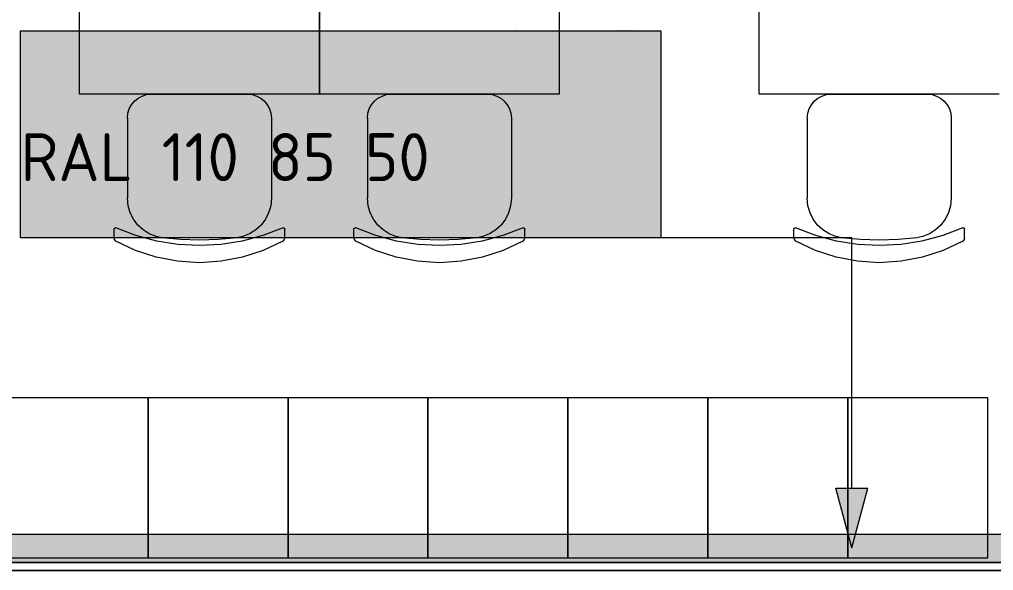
# Model space of a CAD drawing. Header units: millimetres. Extents: x 0 to 1189, y 0 to 841.
# Drawn here: x 262.02 to 286.38, y 494.24 to 508.02 of the extents above; entities that cross this region are included whole.
import ezdxf

# ---------------------------------------------------------------- set-up
doc = ezdxf.new("R2010")
doc.units = ezdxf.units.MM

msp = doc.modelspace()

# ---------------------------------------------------------------- hatches: boundary and pattern name
at = {"true_color": 0xffffff}
h = msp.add_hatch(color=7, dxfattribs=at)
h.dxf.hatch_style = 2
h.paths.add_polyline_path([(262.0484, 507.738546), (278.061425, 507.738546), (278.061425, 502.561538), (262.0484, 502.561538)])
at = {"true_color": 0x0077b0}
h = msp.add_hatch(color=144, dxfattribs=at)
h.paths.add_polyline_path([(274.828326, 506.342103), (274.828326, 507.149082), (274.798836, 507.305765), (274.709815, 507.436817), (274.581175, 507.52322), (274.424836, 507.552572), (274.26836, 507.52322), (274.137102, 507.436817), (274.049665, 507.305765), (274.021347, 507.149082), (274.021347, 506.342103), (274.049665, 506.185765), (274.137102, 506.057125), (274.26836, 505.968103), (274.424836, 505.938613), (274.581175, 505.968103), (274.709815, 506.057125), (274.798836, 506.185765)])
h.paths.add_polyline_path([(275.028968, 506.342103), (275.017815, 506.221447), (274.984389, 506.109421), (274.928742, 506.006387), (274.850926, 505.912706), (274.759157, 505.835407), (274.657105, 505.780897), (274.54544, 505.748608), (274.424836, 505.737971), (274.303104, 505.748608), (274.191397, 505.780897), (274.089198, 505.835407), (273.995991, 505.912706), (273.918261, 506.006387), (273.862803, 506.109421), (273.829567, 506.221447), (273.818499, 506.342103), (273.818499, 507.149082), (273.829567, 507.270815), (273.862803, 507.382522), (273.918261, 507.484721), (273.995991, 507.577928), (274.089198, 507.655744), (274.191397, 507.711391), (274.303104, 507.744817), (274.424836, 507.75597), (274.545492, 507.74486), (274.657518, 507.711735), (274.760552, 507.656906), (274.854233, 507.580684), (274.930137, 507.487046), (274.984802, 507.3839), (275.017866, 507.271245), (275.028968, 507.149082)])
h = msp.add_hatch(color=144, dxfattribs=at)
h.dxf.hatch_style = 2
h.paths.add_polyline_path([(277.353038, 506.745593), (277.149639, 506.745593), (277.076121, 506.77088), (277.050972, 506.847016), (277.076121, 506.923153), (277.149639, 506.94844), (277.353038, 506.94844), (277.469964, 506.971177), (277.56746, 507.036083), (277.633606, 507.133993), (277.655104, 507.250506), (277.633606, 507.367432), (277.56746, 507.464929), (277.469964, 507.531074), (277.353038, 507.552572), (276.949548, 507.552572), (276.873411, 507.578065), (276.848124, 507.653995), (276.873411, 507.730408), (276.949548, 507.75597), (277.353038, 507.75597), (277.453471, 507.746935), (277.546721, 507.719659), (277.632013, 507.673882), (277.708571, 507.609347), (277.773537, 507.530876), (277.820261, 507.444602), (277.848485, 507.350991), (277.857951, 507.250506), (277.845324, 507.131495), (277.807377, 507.02437), (277.744004, 506.92944), (277.655104, 506.847016), (277.744004, 506.764592), (277.807377, 506.669663), (277.845324, 506.562537), (277.857951, 506.443527), (277.857951, 506.240128), (277.848485, 506.140083), (277.820261, 506.047478), (277.773537, 505.962316), (277.708571, 505.884594), (277.63085, 505.820059), (277.545687, 505.774282), (277.453083, 505.747006), (277.353038, 505.737971), (276.949548, 505.737971), (276.873411, 505.76188), (276.848124, 505.836639), (276.873411, 505.913051), (276.949548, 505.938613), (277.353038, 505.938613), (277.469964, 505.96142), (277.56746, 506.028462), (277.633606, 506.125338), (277.655104, 506.242884), (277.655104, 506.443527), (277.633606, 506.560453), (277.56746, 506.657949), (277.469964, 506.724095)])
h = msp.add_hatch(color=144, dxfattribs=at)
h.dxf.hatch_style = 2
h.paths.add_polyline_path([(276.34195, 506.240128), (275.534971, 506.240128), (275.458834, 506.265691), (275.433547, 506.342103), (275.458834, 506.41824), (275.534971, 506.443527), (276.34195, 506.443527), (276.418087, 506.41824), (276.443374, 506.342103), (276.418087, 506.265691)])
h = msp.add_hatch(color=144, dxfattribs=at)
h.dxf.hatch_style = 2
h.paths.add_polyline_path([(282.833432, 494.806527), (282.433431, 496.298529), (283.233433, 496.298529)])
at = {"true_color": 0xdcd214}
h = msp.add_hatch(color=52, dxfattribs=at)
h.dxf.hatch_style = 2
h.paths.add_polyline_path([(295.671452, 495.135527), (295.671452, 494.435526), (240.398367, 494.435526), (240.398367, 495.135527)])

# ---------------------------------------------------------------- linework, layer by layer
at = {"color": 253, "lineweight": 0, "true_color": 0x999999}
for points in [[(263.518403, 506.151544), (263.518403, 511.151552)], [(269.518412, 511.151552), (269.518412, 506.151544)], [(269.518412, 506.151544), (269.518412, 511.151552)], [(275.518421, 511.151552), (275.518421, 506.151544)], [(280.518429, 506.151544), (280.518429, 511.151552)], [(269.518412, 506.151544), (263.518403, 506.151544)], [(264.719404, 505.551543), (264.73161, 505.672645), (264.766608, 505.785356), (264.821973, 505.887286), (264.89528, 505.976044), (264.984102, 506.049239), (265.086014, 506.104481), (265.198591, 506.13938), (265.319405, 506.151544)], [(264.719404, 505.551543), (264.73161, 505.672645), (264.766608, 505.785356), (264.821973, 505.887286), (264.89528, 505.976044), (264.984102, 506.049239), (265.086014, 506.104481), (265.198591, 506.13938), (265.319405, 506.151544)], [(265.318405, 506.151544), (267.719409, 506.151544)], [(265.318405, 506.151544), (267.719409, 506.151544)], [(267.719409, 506.151544), (267.840224, 506.13938), (267.9528, 506.104481), (268.054712, 506.049239), (268.143535, 505.976044), (268.216841, 505.887286), (268.272207, 505.785356), (268.307205, 505.672645), (268.31941, 505.551543)], [(267.719409, 506.151544), (267.840224, 506.13938), (267.9528, 506.104481), (268.054712, 506.049239), (268.143535, 505.976044), (268.216841, 505.887286), (268.272207, 505.785356), (268.307205, 505.672645), (268.31941, 505.551543)], [(275.518421, 506.151544), (269.518412, 506.151544)], [(270.719414, 505.551543), (270.731619, 505.672645), (270.766617, 505.785356), (270.821982, 505.887286), (270.895289, 505.976044), (270.984111, 506.049239), (271.086024, 506.104481), (271.1986, 506.13938), (271.319415, 506.151544)], [(270.719414, 505.551543), (270.731619, 505.672645), (270.766617, 505.785356), (270.821982, 505.887286), (270.895289, 505.976044), (270.984111, 506.049239), (271.086024, 506.104481), (271.1986, 506.13938), (271.319415, 506.151544)], [(271.318415, 506.151544), (273.719418, 506.151544)], [(271.318415, 506.151544), (273.719418, 506.151544)], [(273.719418, 506.151544), (273.840233, 506.13938), (273.952809, 506.104481), (274.054721, 506.049239), (274.143544, 505.976044), (274.216851, 505.887286), (274.272216, 505.785356), (274.307214, 505.672645), (274.319419, 505.551543)], [(273.719418, 506.151544), (273.840233, 506.13938), (273.952809, 506.104481), (274.054721, 506.049239), (274.143544, 505.976044), (274.216851, 505.887286), (274.272216, 505.785356), (274.307214, 505.672645), (274.319419, 505.551543)], [(286.518438, 506.151544), (280.518429, 506.151544)], [(281.71943, 505.551543), (281.731636, 505.672645), (281.766634, 505.785356), (281.821999, 505.887286), (281.895306, 505.976044), (281.984128, 506.049239), (282.08604, 506.104481), (282.198617, 506.13938), (282.319431, 506.151544)], [(281.71943, 505.551543), (281.731636, 505.672645), (281.766634, 505.785356), (281.821999, 505.887286), (281.895306, 505.976044), (281.984128, 506.049239), (282.08604, 506.104481), (282.198617, 506.13938), (282.319431, 506.151544)], [(282.318431, 506.151544), (284.719435, 506.151544)], [(282.318431, 506.151544), (284.719435, 506.151544)], [(284.719435, 506.151544), (284.84025, 506.13938), (284.952826, 506.104481), (285.054738, 506.049239), (285.143561, 505.976044), (285.216867, 505.887286), (285.272233, 505.785356), (285.307231, 505.672645), (285.319436, 505.551543)], [(284.719435, 506.151544), (284.84025, 506.13938), (284.952826, 506.104481), (285.054738, 506.049239), (285.143561, 505.976044), (285.216867, 505.887286), (285.272233, 505.785356), (285.307231, 505.672645), (285.319436, 505.551543)], [(264.719404, 505.551543), (264.719404, 503.54854)], [(264.719404, 505.551543), (264.719404, 503.54854)], [(268.31941, 505.551543), (268.31941, 503.54854)], [(268.31941, 505.551543), (268.31941, 503.54854)], [(270.719414, 505.551543), (270.719414, 503.54854)], [(270.719414, 505.551543), (270.719414, 503.54854)], [(274.319419, 505.551543), (274.319419, 503.54854)], [(274.319419, 505.551543), (274.319419, 503.54854)], [(281.71943, 505.551543), (281.71943, 503.54854)], [(281.71943, 505.551543), (281.71943, 503.54854)], [(285.319436, 505.551543), (285.319436, 503.54854)], [(285.319436, 505.551543), (285.319436, 503.54854)], [(265.619406, 502.553538), (265.434021, 502.590181), (265.263202, 502.658804), (265.110079, 502.755951), (264.97778, 502.878164), (264.869434, 503.021986), (264.78817, 503.183961), (264.737117, 503.360632), (264.719404, 503.54854)], [(265.619406, 502.553538), (265.434021, 502.590181), (265.263202, 502.658804), (265.110079, 502.755951), (264.97778, 502.878164), (264.869434, 503.021986), (264.78817, 503.183961), (264.737117, 503.360632), (264.719404, 503.54854)], [(268.31941, 503.54854), (268.301697, 503.360632), (268.250644, 503.183961), (268.16938, 503.021986), (268.061035, 502.878164), (267.928736, 502.755951), (267.775612, 502.658804), (267.604794, 502.590181), (267.419409, 502.553538)], [(268.31941, 503.54854), (268.301697, 503.360632), (268.250644, 503.183961), (268.16938, 503.021986), (268.061035, 502.878164), (267.928736, 502.755951), (267.775612, 502.658804), (267.604794, 502.590181), (267.419409, 502.553538)], [(271.619415, 502.553538), (271.43403, 502.590181), (271.263211, 502.658804), (271.110088, 502.755951), (270.977789, 502.878164), (270.869443, 503.021986), (270.788179, 503.183961), (270.737127, 503.360632), (270.719414, 503.54854)], [(271.619415, 502.553538), (271.43403, 502.590181), (271.263211, 502.658804), (271.110088, 502.755951), (270.977789, 502.878164), (270.869443, 503.021986), (270.788179, 503.183961), (270.737127, 503.360632), (270.719414, 503.54854)], [(274.319419, 503.54854), (274.301706, 503.360632), (274.250653, 503.183961), (274.16939, 503.021986), (274.061044, 502.878164), (273.928745, 502.755951), (273.775621, 502.658804), (273.604803, 502.590181), (273.419418, 502.553538)], [(274.319419, 503.54854), (274.301706, 503.360632), (274.250653, 503.183961), (274.16939, 503.021986), (274.061044, 502.878164), (273.928745, 502.755951), (273.775621, 502.658804), (273.604803, 502.590181), (273.419418, 502.553538)], [(282.619432, 502.553538), (282.434047, 502.590181), (282.263228, 502.658804), (282.110105, 502.755951), (281.977806, 502.878164), (281.86946, 503.021986), (281.788196, 503.183961), (281.737143, 503.360632), (281.71943, 503.54854)], [(282.619432, 502.553538), (282.434047, 502.590181), (282.263228, 502.658804), (282.110105, 502.755951), (281.977806, 502.878164), (281.86946, 503.021986), (281.788196, 503.183961), (281.737143, 503.360632), (281.71943, 503.54854)], [(285.319436, 503.54854), (285.301723, 503.360632), (285.25067, 503.183961), (285.169406, 503.021986), (285.061061, 502.878164), (284.928761, 502.755951), (284.775638, 502.658804), (284.60482, 502.590181), (284.419435, 502.553538)], [(285.319436, 503.54854), (285.301723, 503.360632), (285.25067, 503.183961), (285.169406, 503.021986), (285.061061, 502.878164), (284.928761, 502.755951), (284.775638, 502.658804), (284.60482, 502.590181), (284.419435, 502.553538)], [(264.384404, 502.778539), (264.393029, 502.799539), (264.414404, 502.808539), (264.427404, 502.805539)], [(264.384404, 502.778539), (264.393029, 502.799539), (264.414404, 502.808539), (264.427404, 502.805539)], [(264.384404, 502.561538), (264.384404, 502.778539)], [(264.384404, 502.561538), (264.384404, 502.778539)], [(268.61141, 502.805539), (268.107347, 502.615023), (267.587909, 502.477663), (267.057221, 502.394491), (266.519407, 502.366538), (265.981594, 502.394491), (265.450906, 502.477663), (264.931467, 502.615023), (264.427404, 502.805539)], [(268.61141, 502.805539), (268.107347, 502.615023), (267.587909, 502.477663), (267.057221, 502.394491), (266.519407, 502.366538), (265.981594, 502.394491), (265.450906, 502.477663), (264.931467, 502.615023), (264.427404, 502.805539)], [(268.61141, 502.805539), (268.62441, 502.808539), (268.645785, 502.799539), (268.65441, 502.778539)], [(268.61141, 502.805539), (268.62441, 502.808539), (268.645785, 502.799539), (268.65441, 502.778539)], [(268.65441, 502.561538), (268.65441, 502.778539)], [(268.65441, 502.561538), (268.65441, 502.778539)], [(270.384413, 502.778539), (270.393038, 502.799539), (270.414413, 502.808539), (270.427413, 502.805539)], [(270.384413, 502.778539), (270.393038, 502.799539), (270.414413, 502.808539), (270.427413, 502.805539)], [(270.384413, 502.561538), (270.384413, 502.778539)], [(270.384413, 502.561538), (270.384413, 502.778539)], [(274.61142, 502.805539), (274.107356, 502.615023), (273.587918, 502.477663), (273.05723, 502.394491), (272.519416, 502.366538), (271.981603, 502.394491), (271.450915, 502.477663), (270.931476, 502.615023), (270.427413, 502.805539)], [(274.61142, 502.805539), (274.107356, 502.615023), (273.587918, 502.477663), (273.05723, 502.394491), (272.519416, 502.366538), (271.981603, 502.394491), (271.450915, 502.477663), (270.931476, 502.615023), (270.427413, 502.805539)], [(274.61142, 502.805539), (274.62442, 502.808539), (274.645795, 502.799539), (274.65442, 502.778539)], [(274.61142, 502.805539), (274.62442, 502.808539), (274.645795, 502.799539), (274.65442, 502.778539)], [(274.65442, 502.561538), (274.65442, 502.778539)], [(274.65442, 502.561538), (274.65442, 502.778539)], [(281.38443, 502.778539), (281.393055, 502.799539), (281.41443, 502.808539), (281.42743, 502.805539)], [(281.38443, 502.778539), (281.393055, 502.799539), (281.41443, 502.808539), (281.42743, 502.805539)], [(281.38443, 502.561538), (281.38443, 502.778539)], [(281.38443, 502.561538), (281.38443, 502.778539)], [(285.611436, 502.805539), (285.107373, 502.615023), (284.587935, 502.477663), (284.057246, 502.394491), (283.519433, 502.366538), (282.98162, 502.394491), (282.450932, 502.477663), (281.931493, 502.615023), (281.42743, 502.805539)], [(285.611436, 502.805539), (285.107373, 502.615023), (284.587935, 502.477663), (284.057246, 502.394491), (283.519433, 502.366538), (282.98162, 502.394491), (282.450932, 502.477663), (281.931493, 502.615023), (281.42743, 502.805539)], [(285.611436, 502.805539), (285.624436, 502.808539), (285.645811, 502.799539), (285.654436, 502.778539)], [(285.611436, 502.805539), (285.624436, 502.808539), (285.645811, 502.799539), (285.654436, 502.778539)], [(285.654436, 502.561538), (285.654436, 502.778539)], [(285.654436, 502.561538), (285.654436, 502.778539)], [(264.431404, 502.476538), (264.397029, 502.513413), (264.384404, 502.561538)], [(264.431404, 502.476538), (264.397029, 502.513413), (264.384404, 502.561538)], [(267.460409, 502.558538), (266.991033, 502.517163), (266.519407, 502.503538), (266.047781, 502.517163), (265.578406, 502.558538)], [(267.460409, 502.558538), (266.991033, 502.517163), (266.519407, 502.503538), (266.047781, 502.517163), (265.578406, 502.558538)], [(268.65441, 502.561538), (268.641785, 502.513413), (268.60741, 502.476538)], [(268.65441, 502.561538), (268.641785, 502.513413), (268.60741, 502.476538)], [(270.431413, 502.476538), (270.397038, 502.513413), (270.384413, 502.561538)], [(270.431413, 502.476538), (270.397038, 502.513413), (270.384413, 502.561538)], [(273.460418, 502.558538), (272.991042, 502.517163), (272.519416, 502.503538), (272.047791, 502.517163), (271.578415, 502.558538)], [(273.460418, 502.558538), (272.991042, 502.517163), (272.519416, 502.503538), (272.047791, 502.517163), (271.578415, 502.558538)], [(274.65442, 502.561538), (274.641795, 502.513413), (274.60742, 502.476538)], [(274.65442, 502.561538), (274.641795, 502.513413), (274.60742, 502.476538)], [(281.43143, 502.476538), (281.397055, 502.513413), (281.38443, 502.561538)], [(281.43143, 502.476538), (281.397055, 502.513413), (281.38443, 502.561538)], [(284.460435, 502.558538), (283.991059, 502.517163), (283.519433, 502.503538), (283.047807, 502.517163), (282.578432, 502.558538)], [(284.460435, 502.558538), (283.991059, 502.517163), (283.519433, 502.503538), (283.047807, 502.517163), (282.578432, 502.558538)], [(285.654436, 502.561538), (285.641811, 502.513413), (285.607436, 502.476538)], [(285.654436, 502.561538), (285.641811, 502.513413), (285.607436, 502.476538)], [(268.60741, 502.476538), (268.114378, 502.242819), (267.597909, 502.073788), (267.064189, 501.971131), (266.519407, 501.936538), (265.974625, 501.971131), (265.440906, 502.073788), (264.924436, 502.242819), (264.431404, 502.476538)], [(268.60741, 502.476538), (268.114378, 502.242819), (267.597909, 502.073788), (267.064189, 501.971131), (266.519407, 501.936538), (265.974625, 501.971131), (265.440906, 502.073788), (264.924436, 502.242819), (264.431404, 502.476538)], [(274.60742, 502.476538), (274.114388, 502.242819), (273.597918, 502.073788), (273.064198, 501.971131), (272.519416, 501.936538), (271.974634, 501.971131), (271.440915, 502.073788), (270.924445, 502.242819), (270.431413, 502.476538)], [(274.60742, 502.476538), (274.114388, 502.242819), (273.597918, 502.073788), (273.064198, 501.971131), (272.519416, 501.936538), (271.974634, 501.971131), (271.440915, 502.073788), (270.924445, 502.242819), (270.431413, 502.476538)], [(285.607436, 502.476538), (285.114404, 502.242819), (284.597935, 502.073788), (284.064215, 501.971131), (283.519433, 501.936538), (282.974651, 501.971131), (282.440932, 502.073788), (281.924462, 502.242819), (281.43143, 502.476538)], [(285.607436, 502.476538), (285.114404, 502.242819), (284.597935, 502.073788), (284.064215, 501.971131), (283.519433, 501.936538), (282.974651, 501.971131), (282.440932, 502.073788), (281.924462, 502.242819), (281.43143, 502.476538)], [(265.234405, 498.555532), (261.7344, 498.555532)], [(268.734411, 498.555532), (265.234405, 498.555532)], [(265.234405, 498.555532), (265.234405, 494.555526)], [(265.234405, 494.555526), (265.234405, 498.555532)], [(272.234416, 498.555532), (268.734411, 498.555532)], [(268.734411, 498.555532), (268.734411, 494.555526)], [(268.734411, 494.555526), (268.734411, 498.555532)], [(275.734421, 498.555532), (272.234416, 498.555532)], [(272.234416, 498.555532), (272.234416, 494.555526)], [(272.234416, 494.555526), (272.234416, 498.555532)], [(279.234427, 498.555532), (275.734421, 498.555532)], [(275.734421, 498.555532), (275.734421, 494.555526)], [(275.734421, 494.555526), (275.734421, 498.555532)], [(282.734432, 498.555532), (279.234427, 498.555532)], [(279.234427, 498.555532), (279.234427, 494.555526)], [(279.234427, 494.555526), (279.234427, 498.555532)], [(286.234437, 498.555532), (282.734432, 498.555532)], [(282.734432, 498.555532), (282.734432, 494.555526)], [(282.734432, 494.555526), (282.734432, 498.555532)], [(286.234437, 494.555526), (286.234437, 498.555532)], [(261.7344, 494.555526), (265.234405, 494.555526)], [(265.234405, 494.555526), (268.734411, 494.555526)], [(268.734411, 494.555526), (272.234416, 494.555526)], [(272.234416, 494.555526), (275.734421, 494.555526)], [(275.734421, 494.555526), (279.234427, 494.555526)], [(279.234427, 494.555526), (282.734432, 494.555526)], [(282.734432, 494.555526), (286.234437, 494.555526)]]:
    msp.add_lwpolyline(points, dxfattribs=at)
at = {"color": 144, "lineweight": 0, "true_color": 0x0077b0}
for points in [[(262.0484, 507.738546), (278.061425, 507.738546)], [(262.0484, 502.561538), (262.0484, 507.738546)], [(278.061425, 507.738546), (278.061425, 502.561538)], [(278.061425, 502.561538), (262.0484, 502.561538)], [(282.833432, 502.561538), (278.061425, 502.561538)], [(282.833432, 496.298529), (282.833432, 502.561538)], [(282.433431, 496.298529), (283.233433, 496.298529)], [(282.833432, 494.806527), (282.433431, 496.298529)], [(282.833432, 494.806527), (283.233433, 496.298529)]]:
    msp.add_lwpolyline(points, dxfattribs=at)
at = {"color": 7, "lineweight": 0}
for points in [[(294.971451, 495.135527), (240.398367, 495.135527)], [(300.011458, 494.435526), (239.698366, 494.435526)], [(239.698366, 494.235526), (300.212459, 494.235526)], [(300.212459, 494.235526), (240.396367, 494.235526)], [(240.398367, 494.435526), (296.371453, 494.435526)]]:
    msp.add_lwpolyline(points, dxfattribs=at)

# ---------------------------------------------------------------- texts
at = {"color": 144, "true_color": 0x0077b0, "insert": (262.048139, 505.176847), "char_height": 1.2, "attachment_point": 1}
msp.add_mtext('{\\fGOSTCommon|b0|i0|c0;RAL 110 85 50}', dxfattribs=at)

doc.saveas('drawing.dxf')
